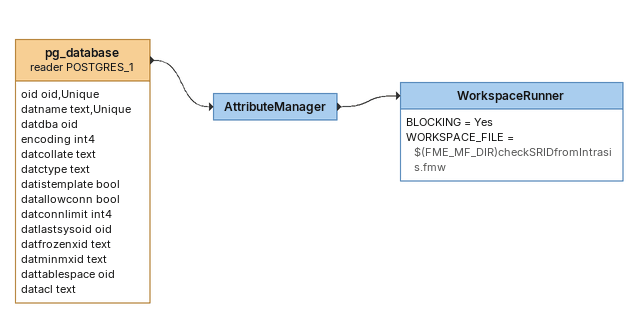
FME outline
pg_database (reader POSTGRES_1)
    attributes: oid oid,Unique, datname text,Unique, datdba oid, encoding int4, datcollate text, datctype text, datistemplate bool, datallowconn bool, datconnlimit int4, datlastsysoid oid, datfrozenxid text, datminmxid text, dattablespace oid, datacl text
    -> AttributeManager
AttributeManager
    -> WorkspaceRunner
WorkspaceRunner
    BLOCKING = Yes
    WORKSPACE_FILE = $(FME_MF_DIR)checkSRIDfromIntrasis.fmw
